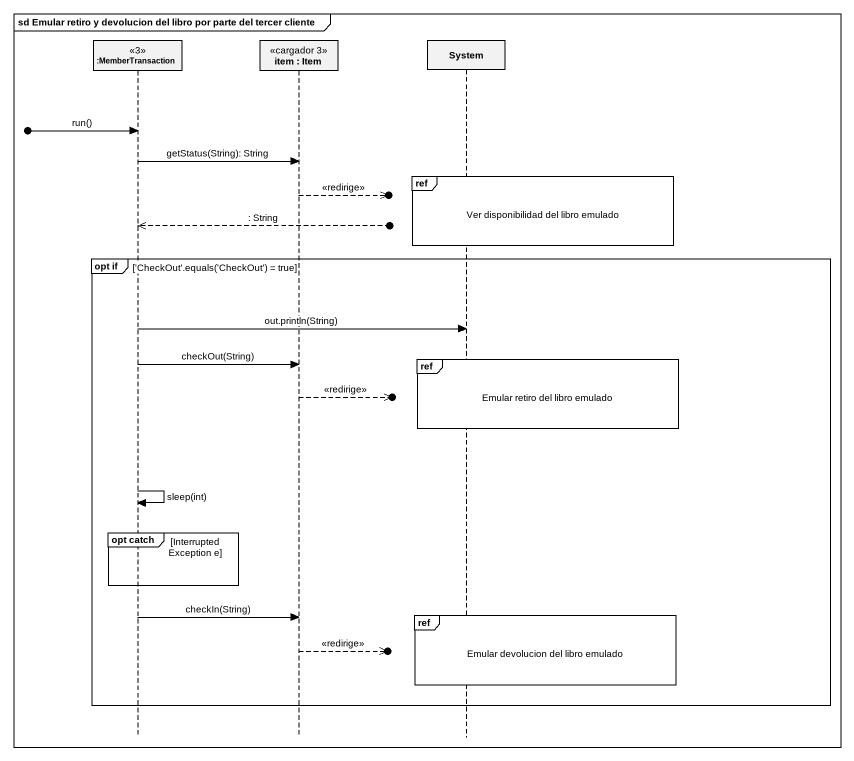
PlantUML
@startuml
mainframe sd Emular retiro y devolucion del libro por parte del tercer cliente
hide footbox
participant ":MemberTransaction" as MemberTransaction <<3>>
participant "item : Item" as item <<cargador 3>>
participant System

[o-> MemberTransaction : run()
MemberTransaction -> item : getStatus(String): String
ref over System : Ver disponibilidad del libro emulado
item -->>o] : <<redirige>>
MemberTransaction <<--o] : : String
group opt if ['CheckOut'.equals('CheckOut') = true]
  MemberTransaction -> System : out.println(String)
  ref over System : Emular retiro del libro emulado
  MemberTransaction -> item : checkOut(String)
  item -->>o] : <<redirige>>
  MemberTransaction -> MemberTransaction : sleep(int)
  group opt catch [InterruptedException e]
  end
  ref over System : Emular devolucion del libro emulado
  MemberTransaction -> item : checkIn(String)
  item -->>o] : <<redirige>>
end
@enduml
